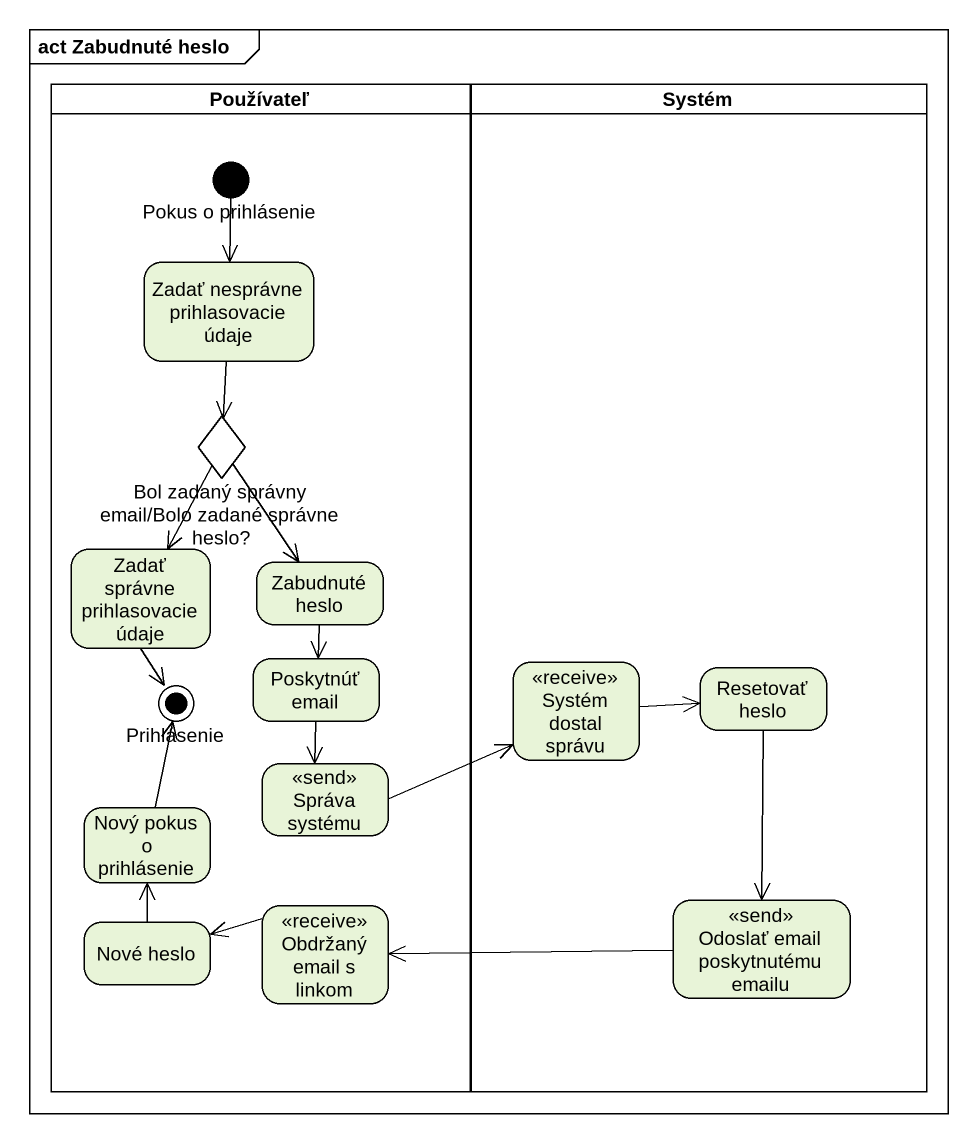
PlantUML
@startuml
mainframe act Zabudnuté heslo
hide empty description
state Používateľ <<partition>> {
  state "Pokus o prihlásenie" as Pokus_o_prihlásenie <<start>>
  state "Zadať nesprávne prihlasovacie údaje" as Zadať_nesprávne
  state "Bol zadaný správny email/Bolo zadané správne heslo?" as Bol_zadaný_správny_email <<choice>>
  state "Zadať správne prihlasovacie údaje" as Zadať_správne_prihlasovacie
  state "Zabudnuté heslo" as Zabudnuté_heslo
  state Prihlásenie <<end>>
  state "Poskytnúť email" as Poskytnúť_email
  state "Nový pokus o prihlásenie" as Nový_pokus_o_prihlásenie
  state "Správa systému" as Správa_systému <<send>>
  state "Nové heslo" as Nové_heslo
  state "Obdržaný email s linkom" as Obdržaný_email_s_linkom <<receive>>
}
state Systém <<partition>> {
  state "Systém dostal správu" as Systém_dostal_správu <<receive>>
  state "Resetovať heslo" as Resetovať_heslo
  state "Odoslať email poskytnutému emailu" as Odoslať_email_poskytnutému <<send>>
}
Pokus_o_prihlásenie --> Zadať_nesprávne
Zadať_nesprávne --> Bol_zadaný_správny_email
Bol_zadaný_správny_email --> Zadať_správne_prihlasovacie
Bol_zadaný_správny_email --> Zabudnuté_heslo
Zadať_správne_prihlasovacie --> Prihlásenie
Zabudnuté_heslo --> Poskytnúť_email
Poskytnúť_email --> Správa_systému
Systém_dostal_správu -right-> Resetovať_heslo
Resetovať_heslo --> Odoslať_email_poskytnutému
Nový_pokus_o_prihlásenie -up-> Prihlásenie
Správa_systému -right-> Systém_dostal_správu
Nové_heslo -up-> Nový_pokus_o_prihlásenie
Obdržaný_email_s_linkom -left-> Nové_heslo
Odoslať_email_poskytnutému -left-> Obdržaný_email_s_linkom
@enduml
